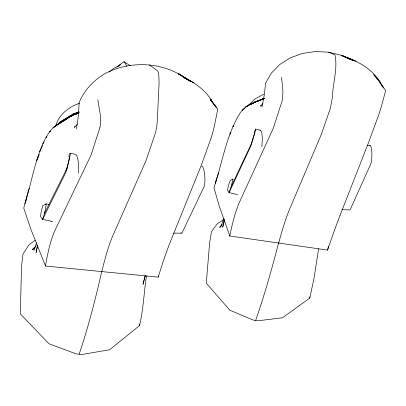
<?xml version="1.0" encoding="UTF-8"?>
<svg xmlns="http://www.w3.org/2000/svg" width="406" height="406" viewBox="0 0 406 406"><rect width="100%" height="100%" fill="white"/><g stroke="black" fill="none" stroke-linecap="round" stroke-linejoin="round"><path stroke-width="0.61" d="M35.226 240.24L29.11 244.63L22.959 254.126L21.508 266.975L20.3 313.828L48.913 343.745L76.105 353.865L79.119 354.184L82.144 354.463L109.681 349.733L139.547 325.582L139.573 324.323M224.01 219.397L217.362 223.65L211.526 231.613L209.633 242.671L206.294 283.144L229.796 310.159L253.029 319.999L255.648 320.395L258.272 320.755L282.53 317.771L309.778 298.07L309.869 296.816M78.495 173.154L78.591 164.877A11.997 2.609 86.9 0 0 77.302 157.066L76.023 154.478L70.142 153.229M261.88 146.652L262.332 139.187A9.485 1.852 89.6 0 0 261.591 132.381L260.622 130.275L255.567 129.093L254.334 132.077L254.653 132.392L254.151 134.635L251.167 144.12L230.989 187.125L229.02 192.586L227.456 189.896L228.918 184.243L230.298 180.305L233.019 179.071L230.989 187.125M229.091 191.997L229.02 192.586L237.546 194.641M255.689 129.042L255.344 130.818A8.795 0.33 -73.3 0 1 253.628 137.01L252.131 141.872A11.246 0.421 -73.3 0 1 250.37 146.992L229.451 191.845M146.424 276.136C143.998 292.594 143.333 309.352 139.547 325.582M29.333 188.252L28.369 190.531L23.746 208.105L31.074 229.821L45.502 266.037L158.167 277.141L158.33 276.014M318.603 248.741L314.107 277.765L309.778 298.07M37.453 245.29L36.139 252.547L37.585 245.803M76.226 128.925C78.231 120.323 78.728 111.467 79.119 102.667C84.24 89.949 94.004 79.88 105.824 73.156C130.828 60.382 162.943 61.961 185.857 78.47M224.345 219.428L222.681 227.233L224.3 221.138M42.417 218.519A11.074 0.685 -75.8 0 0 42.894 218.783L44.401 213.561L46.066 205.847L46.152 203.873L49.167 204.487M249.467 104.951L255.059 101.972L264.276 98.628C254.694 101.657 244.219 105.342 239.098 114.715C225.812 137.02 222.189 163.405 213.962 187.668L219.199 205.933L229.801 235.993L327.571 250.101L328.378 246.478M261.936 107.25L264.468 93.959L265.56 83.113L271.386 73.09L279.744 64.534L290.209 57.885L302.247 53.48L315.244 51.537L328.545 52.166L341.471 55.323L350.211 59.164M145.135 275.786L143.008 284.322L145.414 275.187M278.663 242.783C271.873 268.904 264.56 294.913 255.648 320.395M99.79 127.844L91.04 155.092L55.465 229.38A162.644 35.368 86.9 0 0 45.502 266.037M26.943 197.468L25.02 203.436C31.932 181.462 35.129 157.98 46 137.406C48.857 132.716 51.932 127.773 56.855 125.012M218.616 172.814L215.246 183.248L216.52 179.762M33.972 250.4L36.667 242.803M210.836 138.786L201.061 165.937L170.759 240.748A162.644 10.084 -75.8 0 0 158.167 277.141M79.119 354.184C88.371 327.048 95.41 299.202 101.794 271.269L101.835 271.589A164.795 23.36 -84.4 0 1 113.112 235.064L146.053 160.512L155.31 133.315A11.52 1.634 -84.4 0 0 157.34 119.882L159.04 84.412A27.04 3.832 -84.4 0 0 157.371 70.705L149.337 64.879M223.838 218.722L221.006 226.193L222.011 224.609M339.923 215.708L368.785 141.978L378.549 115.385L381.102 107.448L385.7 90.538L379.854 82.499L383.264 87.645M39.275 154.178L36.728 160.573L38.88 155.32M67.244 167.729L66.021 170.606L66.929 168.977M55.612 126.093C58.784 114.822 68.731 106.788 79.561 103.291M42.478 145.627L39.641 151.722L40.793 149.504M42.894 218.773L65.757 172.606A11.063 0.685 -75.8 0 0 69.426 158.827A11.063 0.685 -75.8 0 0 69.796 153.884L68.827 156.168L69.314 157.092M44.401 213.561L66.391 169.5A7.125 0.442 -75.8 0 0 68.37 162.319A7.125 0.442 -75.8 0 0 69.309 157.107M230.801 132.518L229.938 134.158L230.841 132.518M42.737 143.988L44.01 141.861M36.002 245.579L33.688 249.284L34.556 248.391M221.935 224.543L219.773 227.213L220.874 226.634M232.572 179.756L233.019 179.071M233.607 125.606L232.902 126.657L233.648 125.652M46.802 136.497L46 137.406L46.863 136.482M56.698 125.332L59.738 122.287L72.253 114.385L79.19 111.787M248.675 105.098L255.064 98.876L263.864 94.126M35.388 246.523L32.262 249.553L33.338 248.898M61.529 121.825L57.982 124.358C63.92 118.978 71.41 115.482 78.891 112.782M219.773 227.213L221.605 225.472M77.348 124.409L74.227 127.271L75.308 126.713M263.017 103.662L260.312 106.113L261.408 105.601M50.324 131.204L49.425 132.016L50.369 131.199M45.624 204.335L46.152 203.873L42.742 205.72L41.265 211.546L40.443 216.368L42.391 219.326M60.758 122.211L62.646 120.577L52.983 127.834L55.592 126.053M109.194 72.05L113.157 68.858L120.465 64.671L117.923 66.432M116.781 67.066L123.942 61.748L130.143 65.625M64.28 120.12L69.994 116.476L73.684 114.675L68.924 117.512M67.969 117.928L69.994 116.476L79.053 112.599M56.637 125.337L57.682 124.627M58.728 123.911L64.996 119.633L57.875 124.343M65.234 119.486L69.994 116.476L72.928 115.324M54.825 126.357L56.982 125.033M58.601 124.038L67.244 118.74L56.662 124.886M253.603 102.855L258.541 100.505L253.435 102.951M243.925 108.681L245.006 108.032M252.035 103.799L253.116 103.149M253.471 102.931L255.059 101.972L264.169 98.47M58.885 123.495L60.996 122.236M69.086 117.283L59.738 122.287L69.111 117.385M248.345 105.545L245.549 107.032L247.701 105.925M74.07 114.791L78.48 112.482L72.253 114.385L78.835 112.35M250.39 104.545L256.851 101.226L264.296 98.592M74.059 114.741L78.48 112.482M252.299 103.494L247.756 105.667L256.851 101.226L263.458 98.998M257.683 101.206L264.26 98.414M65.772 118.973L68.553 117.669M75.78 114.279L79.114 112.711M259.353 100.571L264.387 98.48M263.215 98.8L253.674 102.906L256.019 101.931M258.338 100.957L264.144 98.521M75.277 114.406L78.211 113.254M173.677 233.171L181.634 233.12M369.704 145.561L370.236 145.566L370.744 146.241L371.191 147.53A8.795 1.715 89.6 0 1 371.901 154.072L371.718 159.127A11.246 2.197 89.6 0 1 370.602 164.339L350.353 209.288L349.835 209.948L341.801 209.638M367.1 145.444L370.236 145.566M260.089 130.225L260.622 130.275M42.554 219.413L52.298 221.397L51.653 221.214M350.18 59.149L342.74 55.896L353.859 60.636L343.704 56.322C358.148 61.133 372.231 69.005 380.265 82.428L373.713 74.734L380.173 82.093L383.69 88.056M344.78 56.774L355.443 61.113L346.399 57.403M343.704 56.322L353.976 60.595M328.545 52.166L334.95 54.846C337.949 68.502 332.732 83.139 332.478 97.009L330.342 108.427L321.05 135.091L289.899 208.486A175.362 20.711 -81.8 0 0 278.683 243.032M341.847 55.495L349.033 58.733M341.471 55.323L348.835 58.748M194.109 83.012L183.02 77.155C194.992 82.672 206.649 90.736 212.739 102.743M192.277 82.053L178.645 73.933L189.876 80.921L178.396 73.653L189.901 81.154M186.872 79.14L187.887 79.815M123.942 61.748L125.292 63.199L126.601 66.315M215.104 105.946L210.44 100.013L217.078 108.153L217.717 109.402L214.485 125.515A11.586 0.721 -75.8 0 1 210.831 138.822M215.88 106.935L216.657 107.925L210.724 99.201L211.876 101.333M97.836 99.81L100.196 114.248A11.586 2.517 86.9 0 1 99.795 127.875M281.536 77.272L282.946 90.974L282.485 99.81L273.314 128.205L239.87 201.269A173.032 33.789 89.6 0 0 229.796 235.982M201.67 166.216A11.063 2.406 86.9 0 1 204.507 173.438A11.063 2.406 86.9 0 1 204.294 186.247L182.213 232.506A11.074 2.411 86.9 0 1 181 232.988M327.571 250.091A173.032 6.506 -73.3 0 1 339.918 215.728M243.336 109.625L242.301 110.33L243.331 109.645M263.991 98.688L260.987 99.627L263.956 98.739M353.042 60.403L351.327 59.652L353.047 60.403"/></g></svg>
